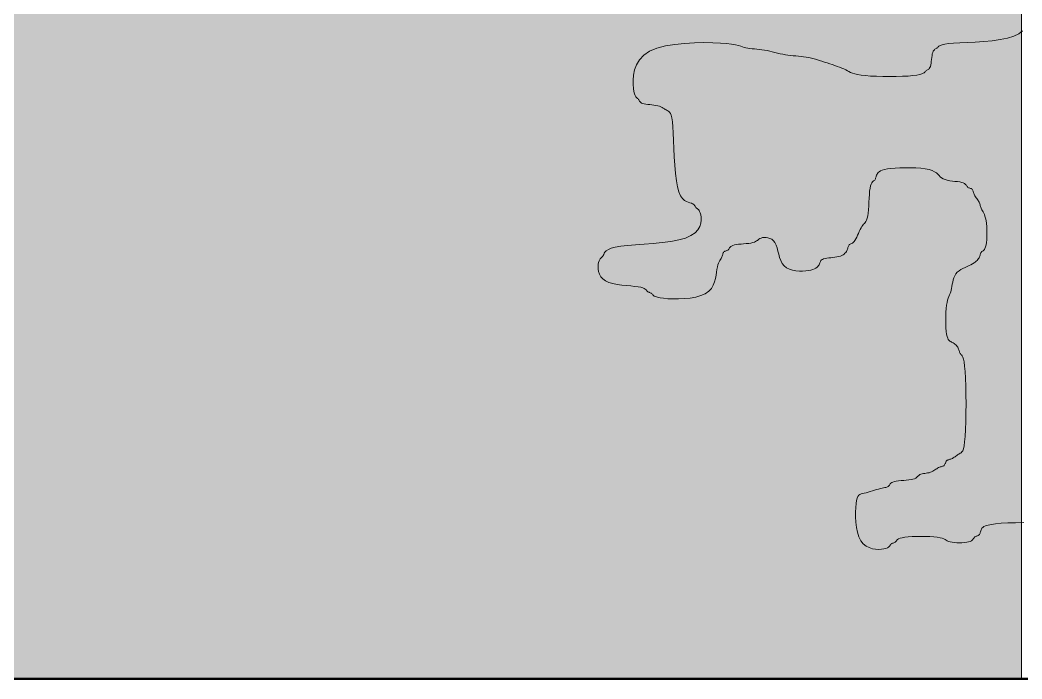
# Model space of a CAD drawing. Header units: millimetres. Extents: x 42 to 552, y 43 to 535.
# Drawn here: x 283.4293 to 283.6287, y 504.2378 to 504.3688 of the extents above; entities that cross this region are included whole.
import ezdxf

# ---------------------------------------------------------------- set-up
doc = ezdxf.new("R2010")
doc.units = ezdxf.units.MM
doc.header["$LTSCALE"] = 0.75
doc.header["$MEASUREMENT"] = 0
for name, color, linetype, lineweight in [('Gramado', 9, 'Continuous', 0), ('Linhas', 7, 'Continuous', 15), ('Linhas finas', 7, 'Continuous', 0), ('Paredes', 7, 'Continuous', 50)]:
    doc.layers.add(name, color=color, linetype=linetype, lineweight=lineweight)

# ---------------------------------------------------------------- blocks, each defined once
blk = doc.blocks.new('arbusto7vista')
for p, q in [((-0.62235, 0.31168), (-0.62383, 0.31055)), ((-0.64438, 0.30713), (-0.64731, 0.30698)), ((-0.64117, 0.30729), (-0.64438, 0.30713)), ((-0.63782, 0.30751), (-0.64117, 0.30729)), ((-0.63446, 0.30782), (-0.63782, 0.30751)), ((-0.63125, 0.30825), (-0.63446, 0.30782)), ((-0.62832, 0.30883), (-0.63125, 0.30825)), ((-0.62581, 0.30959), (-0.62832, 0.30883)), ((-0.62383, 0.31055), (-0.62581, 0.30959)), ((-0.77079, 0.30359), (-0.77307, 0.30205)), ((-0.76789, 0.30481), (-0.77079, 0.30359)), ((-0.7645, 0.30572), (-0.76789, 0.30481)), ((-0.76078, 0.30636), (-0.7645, 0.30572)), ((-0.75688, 0.30676), (-0.76078, 0.30636)), ((-0.75296, 0.30698), (-0.75688, 0.30676)), ((-0.74917, 0.30703), (-0.75296, 0.30698)), ((-0.74567, 0.30697), (-0.74917, 0.30703)), ((-0.74262, 0.30682), (-0.74567, 0.30697)), ((-0.74014, 0.30663), (-0.74262, 0.30682)), ((-0.73818, 0.3064), (-0.74014, 0.30663)), ((-0.73665, 0.30616), (-0.73818, 0.3064)), ((-0.73547, 0.3059), (-0.73665, 0.30616)), ((-0.73454, 0.30564), (-0.73547, 0.3059)), ((-0.73379, 0.30539), (-0.73454, 0.30564)), ((-0.73313, 0.30517), (-0.73379, 0.30539)), ((-0.73247, 0.30498), (-0.73313, 0.30517)), ((-0.73173, 0.30482), (-0.73247, 0.30498)), ((-0.73092, 0.3047), (-0.73173, 0.30482)), ((-0.73005, 0.3046), (-0.73092, 0.3047)), ((-0.72912, 0.30452), (-0.73005, 0.3046)), ((-0.72815, 0.30443), (-0.72912, 0.30452)), ((-0.72714, 0.30433), (-0.72815, 0.30443)), ((-0.72612, 0.30421), (-0.72714, 0.30433)), ((-0.72508, 0.30405), (-0.72612, 0.30421)), ((-0.72404, 0.30386), (-0.72508, 0.30405)), ((-0.723, 0.30364), (-0.72404, 0.30386)), ((-0.72196, 0.30339), (-0.723, 0.30364)), ((-0.72092, 0.30313), (-0.72196, 0.30339)), ((-0.71988, 0.30287), (-0.72092, 0.30313)), ((-0.65813, 0.30313), (-0.65828, 0.30255)), ((-0.65794, 0.30359), (-0.65813, 0.30313)), ((-0.65771, 0.30394), (-0.65794, 0.30359)), ((-0.65747, 0.3042), (-0.65771, 0.30394)), ((-0.65721, 0.3044), (-0.65747, 0.3042)), ((-0.65695, 0.30455), (-0.65721, 0.3044)), ((-0.6567, 0.30469), (-0.65695, 0.30455)), ((-0.65648, 0.30482), (-0.6567, 0.30469)), ((-0.65628, 0.30498), (-0.65648, 0.30482)), ((-0.65612, 0.30517), (-0.65628, 0.30498)), ((-0.65592, 0.30539), (-0.65612, 0.30517)), ((-0.65562, 0.30564), (-0.65592, 0.30539)), ((-0.65513, 0.3059), (-0.65562, 0.30564)), ((-0.65438, 0.30616), (-0.65513, 0.3059)), ((-0.6533, 0.3064), (-0.65438, 0.30616)), ((-0.6518, 0.30663), (-0.6533, 0.3064)), ((-0.64982, 0.30682), (-0.6518, 0.30663)), ((-0.64731, 0.30698), (-0.64982, 0.30682)), ((-0.77478, 0.30025), (-0.776, 0.29827)), ((-0.77307, 0.30205), (-0.77478, 0.30025)), ((-0.71885, 0.30263), (-0.71988, 0.30287)), ((-0.71781, 0.3024), (-0.71885, 0.30263)), ((-0.71677, 0.30221), (-0.71781, 0.3024)), ((-0.71573, 0.30206), (-0.71677, 0.30221)), ((-0.71469, 0.30193), (-0.71573, 0.30206)), ((-0.71365, 0.30184), (-0.71469, 0.30193)), ((-0.71261, 0.30175), (-0.71365, 0.30184)), ((-0.71157, 0.30166), (-0.71261, 0.30175)), ((-0.71053, 0.30156), (-0.71157, 0.30166)), ((-0.7095, 0.30144), (-0.71053, 0.30156)), ((-0.70846, 0.30129), (-0.7095, 0.30144)), ((-0.70742, 0.30109), (-0.70846, 0.30129)), ((-0.70638, 0.30086), (-0.70742, 0.30109)), ((-0.70534, 0.3006), (-0.70638, 0.30086)), ((-0.7043, 0.30031), (-0.70534, 0.3006)), ((-0.70326, 0.29999), (-0.7043, 0.30031)), ((-0.70222, 0.29966), (-0.70326, 0.29999)), ((-0.70119, 0.29932), (-0.70222, 0.29966)), ((-0.70015, 0.29898), (-0.70119, 0.29932)), ((-0.65868, 0.29959), (-0.65878, 0.29885)), ((-0.65859, 0.30036), (-0.65868, 0.29959)), ((-0.6585, 0.30114), (-0.65859, 0.30036)), ((-0.6584, 0.30188), (-0.6585, 0.30114)), ((-0.65828, 0.30255), (-0.6584, 0.30188)), ((-0.77679, 0.29621), (-0.77724, 0.29415)), ((-0.776, 0.29827), (-0.77679, 0.29621)), ((-0.69911, 0.29863), (-0.70015, 0.29898)), ((-0.69808, 0.29829), (-0.69911, 0.29863)), ((-0.69708, 0.29794), (-0.69808, 0.29829)), ((-0.69611, 0.29759), (-0.69708, 0.29794)), ((-0.69518, 0.29725), (-0.69611, 0.29759)), ((-0.6943, 0.2969), (-0.69518, 0.29725)), ((-0.69349, 0.29656), (-0.6943, 0.2969)), ((-0.69276, 0.29621), (-0.69349, 0.29656)), ((-0.6921, 0.29587), (-0.69276, 0.29621)), ((-0.69147, 0.29553), (-0.6921, 0.29587)), ((-0.6908, 0.2952), (-0.69147, 0.29553)), ((-0.69005, 0.29488), (-0.6908, 0.2952)), ((-0.66124, 0.29533), (-0.66149, 0.29508)), ((-0.66106, 0.29556), (-0.66124, 0.29533)), ((-0.6609, 0.29575), (-0.66106, 0.29556)), ((-0.66071, 0.2959), (-0.6609, 0.29575)), ((-0.66048, 0.29604), (-0.66071, 0.2959)), ((-0.66024, 0.29617), (-0.66048, 0.29604)), ((-0.65998, 0.29633), (-0.66024, 0.29617)), ((-0.65972, 0.29652), (-0.65998, 0.29633)), ((-0.65947, 0.29679), (-0.65972, 0.29652)), ((-0.65925, 0.29714), (-0.65947, 0.29679)), ((-0.65905, 0.29759), (-0.65925, 0.29714)), ((-0.6589, 0.29817), (-0.65905, 0.29759)), ((-0.65878, 0.29885), (-0.6589, 0.29817)), ((-0.77724, 0.29415), (-0.77741, 0.29217)), ((-0.77741, 0.29217), (-0.77739, 0.29037)), ((-0.68914, 0.29459), (-0.69005, 0.29488)), ((-0.68802, 0.29433), (-0.68914, 0.29459)), ((-0.68663, 0.2941), (-0.68802, 0.29433)), ((-0.68491, 0.2939), (-0.68663, 0.2941)), ((-0.68283, 0.29375), (-0.68491, 0.2939)), ((-0.68046, 0.29364), (-0.68283, 0.29375)), ((-0.67791, 0.29358), (-0.68046, 0.29364)), ((-0.67527, 0.29356), (-0.67791, 0.29358)), ((-0.67266, 0.29358), (-0.67527, 0.29356)), ((-0.67017, 0.29364), (-0.67266, 0.29358)), ((-0.66791, 0.29375), (-0.67017, 0.29364)), ((-0.66598, 0.2939), (-0.66791, 0.29375)), ((-0.66445, 0.2941), (-0.66598, 0.2939)), ((-0.6633, 0.29432), (-0.66445, 0.2941)), ((-0.66247, 0.29457), (-0.6633, 0.29432)), ((-0.66188, 0.29483), (-0.66247, 0.29457)), ((-0.66149, 0.29508), (-0.66188, 0.29483)), ((-0.77739, 0.29037), (-0.77725, 0.28883)), ((-0.77725, 0.28883), (-0.77706, 0.28761)), ((-0.77706, 0.28761), (-0.77683, 0.28669)), ((-0.77683, 0.28669), (-0.77659, 0.28601)), ((-0.77659, 0.28601), (-0.77633, 0.28554)), ((-0.77633, 0.28554), (-0.77607, 0.28522)), ((-0.77607, 0.28522), (-0.77582, 0.285)), ((-0.77582, 0.285), (-0.7756, 0.28483)), ((-0.7756, 0.28483), (-0.7754, 0.28468)), ((-0.7754, 0.28468), (-0.77525, 0.28448)), ((-0.77525, 0.28448), (-0.77512, 0.28426)), ((-0.77512, 0.28426), (-0.77498, 0.28401)), ((-0.77498, 0.28401), (-0.77483, 0.28375)), ((-0.77483, 0.28375), (-0.77463, 0.28349)), ((-0.77463, 0.28349), (-0.77437, 0.28325)), ((-0.77437, 0.28325), (-0.77402, 0.28302)), ((-0.77402, 0.28302), (-0.77356, 0.28283)), ((-0.77356, 0.28283), (-0.77298, 0.28268)), ((-0.77298, 0.28268), (-0.7723, 0.28256)), ((-0.7723, 0.28256), (-0.77154, 0.28246)), ((-0.77154, 0.28246), (-0.77073, 0.28237)), ((-0.77073, 0.28237), (-0.7699, 0.28228)), ((-0.7699, 0.28228), (-0.76908, 0.28218)), ((-0.76908, 0.28218), (-0.76829, 0.28206)), ((-0.76829, 0.28206), (-0.76756, 0.28191)), ((-0.76756, 0.28191), (-0.7669, 0.28171)), ((-0.7669, 0.28171), (-0.76633, 0.28149)), ((-0.76633, 0.28149), (-0.76582, 0.28124)), ((-0.76582, 0.28124), (-0.76536, 0.28098)), ((-0.76536, 0.28098), (-0.76495, 0.28073)), ((-0.76495, 0.28073), (-0.76457, 0.28048)), ((-0.76457, 0.28048), (-0.76421, 0.28025)), ((-0.76421, 0.28025), (-0.76386, 0.28006)), ((-0.76386, 0.28006), (-0.76352, 0.2799)), ((-0.76352, 0.2799), (-0.76318, 0.2797)), ((-0.76318, 0.2797), (-0.76285, 0.2794)), ((-0.76285, 0.2794), (-0.76253, 0.27891)), ((-0.76253, 0.27891), (-0.76224, 0.27816)), ((-0.76224, 0.27816), (-0.76198, 0.27708)), ((-0.76198, 0.27708), (-0.76175, 0.27558)), ((-0.76175, 0.27558), (-0.76155, 0.2736)), ((-0.76155, 0.2736), (-0.7614, 0.27109)), ((-0.7614, 0.27109), (-0.76126, 0.26817)), ((-0.76126, 0.26817), (-0.76113, 0.26496)), ((-0.76113, 0.26496), (-0.76098, 0.26161)), ((-0.76098, 0.26161), (-0.76078, 0.25825)), ((-0.76078, 0.25825), (-0.76051, 0.25504)), ((-0.68009, 0.25503), (-0.67982, 0.25537)), ((-0.67982, 0.25537), (-0.67943, 0.2557)), ((-0.67943, 0.2557), (-0.67891, 0.25601)), ((-0.67891, 0.25601), (-0.67821, 0.2563)), ((-0.67821, 0.2563), (-0.67731, 0.25657)), ((-0.67731, 0.25657), (-0.67616, 0.2568)), ((-0.67616, 0.2568), (-0.67475, 0.25699)), ((-0.67475, 0.25699), (-0.67306, 0.25714)), ((-0.67306, 0.25714), (-0.67114, 0.25724)), ((-0.67114, 0.25724), (-0.66908, 0.25729)), ((-0.66908, 0.25729), (-0.66696, 0.25728)), ((-0.66696, 0.25728), (-0.66486, 0.2572)), ((-0.66486, 0.2572), (-0.66287, 0.25706)), ((-0.66287, 0.25706), (-0.66106, 0.25683)), ((-0.66106, 0.25683), (-0.65952, 0.25653)), ((-0.65952, 0.25653), (-0.65829, 0.25614)), ((-0.65829, 0.25614), (-0.65735, 0.25569)), ((-0.65735, 0.25569), (-0.65663, 0.2552)), ((-0.76051, 0.25504), (-0.76016, 0.25212)), ((-0.76016, 0.25212), (-0.75971, 0.24961)), ((-0.68264, 0.25076), (-0.6824, 0.25126)), ((-0.6824, 0.25126), (-0.68214, 0.25163)), ((-0.68214, 0.25163), (-0.68188, 0.25188)), ((-0.68188, 0.25188), (-0.68163, 0.25207)), ((-0.68163, 0.25207), (-0.68141, 0.25222)), ((-0.68141, 0.25222), (-0.68122, 0.25238)), ((-0.68122, 0.25238), (-0.68106, 0.25257)), ((-0.68106, 0.25257), (-0.68094, 0.2528)), ((-0.68094, 0.2528), (-0.68084, 0.25307)), ((-0.68084, 0.25307), (-0.68075, 0.25336)), ((-0.68075, 0.25336), (-0.68067, 0.25367)), ((-0.68067, 0.25367), (-0.68057, 0.254)), ((-0.68057, 0.254), (-0.68045, 0.25434)), ((-0.68045, 0.25434), (-0.68029, 0.25468)), ((-0.68029, 0.25468), (-0.68009, 0.25503)), ((-0.65663, 0.2552), (-0.65605, 0.25468)), ((-0.65605, 0.25468), (-0.65557, 0.25417)), ((-0.65557, 0.25417), (-0.6551, 0.25368)), ((-0.6551, 0.25368), (-0.65459, 0.25322)), ((-0.65459, 0.25322), (-0.65398, 0.25284)), ((-0.65398, 0.25284), (-0.6532, 0.25253)), ((-0.6532, 0.25253), (-0.6523, 0.2523)), ((-0.6523, 0.2523), (-0.65131, 0.25212)), ((-0.65131, 0.25212), (-0.65028, 0.25197)), ((-0.65028, 0.25197), (-0.64925, 0.25185)), ((-0.64925, 0.25185), (-0.64826, 0.25174)), ((-0.64826, 0.25174), (-0.64736, 0.25161)), ((-0.64736, 0.25161), (-0.64659, 0.25145)), ((-0.64659, 0.25145), (-0.64598, 0.25126)), ((-0.75971, 0.24961), (-0.75913, 0.24763)), ((-0.75913, 0.24763), (-0.75845, 0.24613)), ((-0.68334, 0.24664), (-0.68322, 0.24799)), ((-0.68322, 0.24799), (-0.68306, 0.24915)), ((-0.68306, 0.24915), (-0.68287, 0.25006)), ((-0.68287, 0.25006), (-0.68264, 0.25076)), ((-0.64598, 0.25126), (-0.64551, 0.25104)), ((-0.64551, 0.25104), (-0.64517, 0.25079)), ((-0.64517, 0.25079), (-0.64491, 0.25053)), ((-0.64491, 0.25053), (-0.64473, 0.25027)), ((-0.64473, 0.25027), (-0.64458, 0.25003)), ((-0.64458, 0.25003), (-0.64444, 0.2498)), ((-0.64444, 0.2498), (-0.64428, 0.24961)), ((-0.64428, 0.24961), (-0.64409, 0.24946)), ((-0.64409, 0.24946), (-0.64386, 0.24934)), ((-0.64386, 0.24934), (-0.64361, 0.24924)), ((-0.64361, 0.24924), (-0.64336, 0.24915)), ((-0.64336, 0.24915), (-0.6431, 0.24906)), ((-0.6431, 0.24906), (-0.64285, 0.24896)), ((-0.64285, 0.24896), (-0.64263, 0.24884)), ((-0.64263, 0.24884), (-0.64243, 0.24869)), ((-0.64243, 0.24869), (-0.64228, 0.24849)), ((-0.64228, 0.24849), (-0.64216, 0.24826)), ((-0.64216, 0.24826), (-0.64206, 0.248)), ((-0.64206, 0.248), (-0.64197, 0.24771)), ((-0.64197, 0.24771), (-0.64188, 0.24739)), ((-0.64188, 0.24739), (-0.64178, 0.24706)), ((-0.75845, 0.24613), (-0.75771, 0.24505)), ((-0.75771, 0.24505), (-0.75694, 0.2443)), ((-0.75694, 0.2443), (-0.75616, 0.24381)), ((-0.75616, 0.24381), (-0.75542, 0.24351)), ((-0.75542, 0.24351), (-0.75475, 0.24331)), ((-0.75475, 0.24331), (-0.75417, 0.24315)), ((-0.68361, 0.24206), (-0.68352, 0.24361)), ((-0.68352, 0.24361), (-0.68344, 0.24516)), ((-0.68344, 0.24516), (-0.68334, 0.24664)), ((-0.64178, 0.24706), (-0.64166, 0.24672)), ((-0.64166, 0.24672), (-0.64151, 0.24638)), ((-0.64151, 0.24638), (-0.64132, 0.24603)), ((-0.64132, 0.24603), (-0.64109, 0.24569)), ((-0.64109, 0.24569), (-0.64084, 0.24534)), ((-0.64084, 0.24534), (-0.64059, 0.245)), ((-0.64059, 0.245), (-0.64033, 0.24465)), ((-0.64033, 0.24465), (-0.64008, 0.2443)), ((-0.64008, 0.2443), (-0.63986, 0.24396)), ((-0.63986, 0.24396), (-0.63966, 0.24361)), ((-0.63966, 0.24361), (-0.63951, 0.24326)), ((-0.75417, 0.24315), (-0.75371, 0.24296)), ((-0.75371, 0.24296), (-0.75336, 0.24273)), ((-0.75336, 0.24273), (-0.75309, 0.24248)), ((-0.75309, 0.24248), (-0.7529, 0.24223)), ((-0.7529, 0.24223), (-0.75274, 0.24197)), ((-0.75274, 0.24197), (-0.75261, 0.24172)), ((-0.75261, 0.24172), (-0.75247, 0.2415)), ((-0.75247, 0.2415), (-0.75232, 0.2413)), ((-0.75232, 0.2413), (-0.75213, 0.24115)), ((-0.75213, 0.24115), (-0.7519, 0.241)), ((-0.7519, 0.241), (-0.75165, 0.24083)), ((-0.75165, 0.24083), (-0.7514, 0.24061)), ((-0.7514, 0.24061), (-0.75114, 0.2403)), ((-0.75114, 0.2403), (-0.75089, 0.23988)), ((-0.75089, 0.23988), (-0.75067, 0.2393)), ((-0.68383, 0.23923), (-0.68371, 0.24058)), ((-0.68371, 0.24058), (-0.68361, 0.24206)), ((-0.63951, 0.24326), (-0.63939, 0.24292)), ((-0.63939, 0.24292), (-0.63929, 0.24257)), ((-0.63929, 0.24257), (-0.6392, 0.24223)), ((-0.6392, 0.24223), (-0.63911, 0.24188)), ((-0.63911, 0.24188), (-0.63901, 0.24153)), ((-0.63901, 0.24153), (-0.63889, 0.24119)), ((-0.63889, 0.24119), (-0.63874, 0.24084)), ((-0.63874, 0.24084), (-0.63855, 0.24049)), ((-0.63855, 0.24049), (-0.63832, 0.24012)), ((-0.63832, 0.24012), (-0.63807, 0.23971)), ((-0.63807, 0.23971), (-0.63782, 0.23923)), ((-0.75067, 0.2393), (-0.75047, 0.23854)), ((-0.75047, 0.23854), (-0.75033, 0.23757)), ((-0.75031, 0.23644), (-0.75046, 0.23521)), ((-0.75033, 0.23757), (-0.75031, 0.23644)), ((-0.68528, 0.23511), (-0.68497, 0.23548)), ((-0.68497, 0.23548), (-0.68468, 0.23591)), ((-0.68468, 0.23591), (-0.68441, 0.23645)), ((-0.68441, 0.23645), (-0.68418, 0.23716)), ((-0.68418, 0.23716), (-0.68399, 0.23807)), ((-0.68399, 0.23807), (-0.68383, 0.23923)), ((-0.63782, 0.23923), (-0.63756, 0.23866)), ((-0.63756, 0.23866), (-0.63731, 0.23799)), ((-0.63731, 0.23799), (-0.63708, 0.23718)), ((-0.63708, 0.23718), (-0.63689, 0.23623)), ((-0.63689, 0.23623), (-0.63674, 0.23511)), ((-0.75274, 0.2314), (-0.75434, 0.23027)), ((-0.75161, 0.23263), (-0.75274, 0.2314)), ((-0.75088, 0.23392), (-0.75161, 0.23263)), ((-0.75046, 0.23521), (-0.75088, 0.23392)), ((-0.68768, 0.23115), (-0.68733, 0.23193)), ((-0.68733, 0.23193), (-0.68699, 0.23267)), ((-0.68699, 0.23267), (-0.68664, 0.23334)), ((-0.68664, 0.23334), (-0.68629, 0.23392)), ((-0.68629, 0.23392), (-0.68595, 0.23438)), ((-0.68595, 0.23438), (-0.68561, 0.23477)), ((-0.68561, 0.23477), (-0.68528, 0.23511)), ((-0.63674, 0.23511), (-0.63663, 0.23387)), ((-0.63663, 0.23387), (-0.63657, 0.23255)), ((-0.63657, 0.23255), (-0.63655, 0.23121)), ((-0.76579, 0.22752), (-0.7694, 0.22717)), ((-0.76233, 0.22796), (-0.76579, 0.22752)), ((-0.75918, 0.22854), (-0.76233, 0.22796)), ((-0.75647, 0.22931), (-0.75918, 0.22854)), ((-0.75434, 0.23027), (-0.75647, 0.22931)), ((-0.73047, 0.22731), (-0.7297, 0.22746)), ((-0.7297, 0.22746), (-0.72908, 0.22765)), ((-0.72908, 0.22765), (-0.72861, 0.22788)), ((-0.72861, 0.22788), (-0.72823, 0.22813)), ((-0.72823, 0.22813), (-0.72791, 0.22838)), ((-0.72791, 0.22838), (-0.72761, 0.22864)), ((-0.72761, 0.22864), (-0.72729, 0.22889)), ((-0.72729, 0.22889), (-0.72692, 0.22911)), ((-0.72692, 0.22911), (-0.72646, 0.22931)), ((-0.72646, 0.22931), (-0.72588, 0.22946)), ((-0.72588, 0.22946), (-0.72521, 0.22954)), ((-0.72521, 0.22954), (-0.72447, 0.22953)), ((-0.72447, 0.22953), (-0.72369, 0.22942)), ((-0.72369, 0.22942), (-0.72292, 0.22918)), ((-0.72292, 0.22918), (-0.72218, 0.22879)), ((-0.72218, 0.22879), (-0.7215, 0.22822)), ((-0.7215, 0.22822), (-0.72092, 0.22746)), ((-0.72092, 0.22746), (-0.72046, 0.2265)), ((-0.69008, 0.22731), (-0.68975, 0.22758)), ((-0.68975, 0.22758), (-0.68941, 0.22793)), ((-0.68941, 0.22793), (-0.68907, 0.22838)), ((-0.68907, 0.22838), (-0.68872, 0.22896)), ((-0.68872, 0.22896), (-0.68837, 0.22964)), ((-0.68837, 0.22964), (-0.68803, 0.23038)), ((-0.68803, 0.23038), (-0.68768, 0.23115)), ((-0.63674, 0.2275), (-0.63689, 0.22654)), ((-0.63663, 0.22864), (-0.63674, 0.2275)), ((-0.63657, 0.22989), (-0.63663, 0.22864)), ((-0.63655, 0.23121), (-0.63657, 0.22989)), ((-0.78857, 0.22372), (-0.78889, 0.22322)), ((-0.78804, 0.22423), (-0.78857, 0.22372)), ((-0.78724, 0.22475), (-0.78804, 0.22423)), ((-0.78607, 0.22524), (-0.78724, 0.22475)), ((-0.78447, 0.22569), (-0.78607, 0.22524)), ((-0.78233, 0.22608), (-0.78447, 0.22569)), ((-0.77963, 0.22639), (-0.78233, 0.22608)), ((-0.77647, 0.22665), (-0.77963, 0.22639)), ((-0.77301, 0.2269), (-0.77647, 0.22665)), ((-0.7694, 0.22717), (-0.77301, 0.2269)), ((-0.74161, 0.22308), (-0.74151, 0.22335)), ((-0.74151, 0.22335), (-0.74139, 0.22358)), ((-0.74139, 0.22358), (-0.74124, 0.22377)), ((-0.74124, 0.22377), (-0.74105, 0.22392)), ((-0.74105, 0.22392), (-0.74082, 0.22404)), ((-0.74082, 0.22404), (-0.74057, 0.22414)), ((-0.74057, 0.22414), (-0.74031, 0.22423)), ((-0.74031, 0.22423), (-0.74006, 0.22432)), ((-0.74006, 0.22432), (-0.73981, 0.22442)), ((-0.73981, 0.22442), (-0.73958, 0.22454)), ((-0.73958, 0.22454), (-0.73939, 0.22469)), ((-0.73939, 0.22469), (-0.73924, 0.22489)), ((-0.73924, 0.22489), (-0.7391, 0.22511)), ((-0.7391, 0.22511), (-0.73895, 0.22536)), ((-0.73895, 0.22536), (-0.73876, 0.22562)), ((-0.73876, 0.22562), (-0.7385, 0.22587)), ((-0.7385, 0.22587), (-0.73816, 0.22612)), ((-0.73816, 0.22612), (-0.73769, 0.22635)), ((-0.73769, 0.22635), (-0.73708, 0.22654)), ((-0.73708, 0.22654), (-0.73631, 0.22669)), ((-0.73631, 0.22669), (-0.73541, 0.22681)), ((-0.73541, 0.22681), (-0.73442, 0.22691)), ((-0.73442, 0.22691), (-0.73339, 0.227)), ((-0.73339, 0.227), (-0.73236, 0.22709)), ((-0.73236, 0.22709), (-0.73137, 0.22719)), ((-0.73137, 0.22719), (-0.73047, 0.22731)), ((-0.72046, 0.2265), (-0.72009, 0.22537)), ((-0.72009, 0.22537), (-0.71975, 0.22414)), ((-0.71975, 0.22414), (-0.71942, 0.22285)), ((-0.69304, 0.22322), (-0.69274, 0.22355)), ((-0.69274, 0.22355), (-0.69249, 0.22389)), ((-0.69249, 0.22389), (-0.6923, 0.22423)), ((-0.6923, 0.22423), (-0.69214, 0.22458)), ((-0.69214, 0.22458), (-0.69202, 0.22492)), ((-0.69202, 0.22492), (-0.69192, 0.22525)), ((-0.69192, 0.22525), (-0.69184, 0.22556)), ((-0.69184, 0.22556), (-0.69175, 0.22585)), ((-0.69175, 0.22585), (-0.69165, 0.22611)), ((-0.69165, 0.22611), (-0.69153, 0.22635)), ((-0.69153, 0.22635), (-0.69137, 0.22654)), ((-0.69137, 0.22654), (-0.69118, 0.22669)), ((-0.69118, 0.22669), (-0.69095, 0.22683)), ((-0.69095, 0.22683), (-0.69068, 0.22696)), ((-0.69068, 0.22696), (-0.69039, 0.22712)), ((-0.69039, 0.22712), (-0.69008, 0.22731)), ((-0.63901, 0.22335), (-0.63911, 0.22308)), ((-0.63889, 0.22358), (-0.63901, 0.22335)), ((-0.63874, 0.22377), (-0.63889, 0.22358)), ((-0.63855, 0.22393), (-0.63874, 0.22377)), ((-0.63832, 0.22407), (-0.63855, 0.22393)), ((-0.63807, 0.22424), (-0.63832, 0.22407)), ((-0.63782, 0.22446), (-0.63807, 0.22424)), ((-0.63756, 0.22477), (-0.63782, 0.22446)), ((-0.63731, 0.2252), (-0.63756, 0.22477)), ((-0.63708, 0.22578), (-0.63731, 0.2252)), ((-0.63689, 0.22654), (-0.63708, 0.22578)), ((-0.7911, 0.21962), (-0.79125, 0.21885)), ((-0.79091, 0.22023), (-0.7911, 0.21962)), ((-0.79068, 0.2207), (-0.79091, 0.22023)), ((-0.79044, 0.22106), (-0.79068, 0.2207)), ((-0.79018, 0.22135), (-0.79044, 0.22106)), ((-0.78992, 0.22159), (-0.79018, 0.22135)), ((-0.78967, 0.22182), (-0.78992, 0.22159)), ((-0.78945, 0.22208), (-0.78967, 0.22182)), ((-0.78926, 0.22239), (-0.78945, 0.22208)), ((-0.78909, 0.22277), (-0.78926, 0.22239)), ((-0.78889, 0.22322), (-0.78909, 0.22277)), ((-0.74334, 0.21928), (-0.74309, 0.21985)), ((-0.74309, 0.21985), (-0.74283, 0.22033)), ((-0.74283, 0.22033), (-0.74258, 0.22074)), ((-0.74258, 0.22074), (-0.74235, 0.22111)), ((-0.74235, 0.22111), (-0.74216, 0.22146)), ((-0.74216, 0.22146), (-0.74201, 0.22181)), ((-0.74201, 0.22181), (-0.74189, 0.22215)), ((-0.74189, 0.22215), (-0.74179, 0.22248)), ((-0.74179, 0.22248), (-0.7417, 0.22279)), ((-0.7417, 0.22279), (-0.74161, 0.22308)), ((-0.71942, 0.22285), (-0.71905, 0.22156)), ((-0.71905, 0.22156), (-0.71859, 0.22032)), ((-0.71859, 0.22032), (-0.71799, 0.2192)), ((-0.70322, 0.21904), (-0.70309, 0.21938)), ((-0.70309, 0.21938), (-0.70296, 0.21971)), ((-0.70296, 0.21971), (-0.7028, 0.22002)), ((-0.7028, 0.22002), (-0.7026, 0.22031)), ((-0.7026, 0.22031), (-0.70234, 0.22058)), ((-0.70234, 0.22058), (-0.70199, 0.22081)), ((-0.70199, 0.22081), (-0.70153, 0.221)), ((-0.70153, 0.221), (-0.70095, 0.22116)), ((-0.70095, 0.22116), (-0.70027, 0.22128)), ((-0.70027, 0.22128), (-0.69951, 0.22138)), ((-0.69951, 0.22138), (-0.6987, 0.22146)), ((-0.6987, 0.22146), (-0.69787, 0.22155)), ((-0.69787, 0.22155), (-0.69705, 0.22165)), ((-0.69705, 0.22165), (-0.69626, 0.22177)), ((-0.69626, 0.22177), (-0.69553, 0.22193)), ((-0.69553, 0.22193), (-0.69488, 0.22212)), ((-0.69488, 0.22212), (-0.69431, 0.22235)), ((-0.69431, 0.22235), (-0.69382, 0.22261)), ((-0.69382, 0.22261), (-0.69339, 0.22291)), ((-0.69339, 0.22291), (-0.69304, 0.22322)), ((-0.64167, 0.21939), (-0.64224, 0.21904)), ((-0.64118, 0.21973), (-0.64167, 0.21939)), ((-0.64076, 0.22008), (-0.64118, 0.21973)), ((-0.6404, 0.22043), (-0.64076, 0.22008)), ((-0.6401, 0.22077), (-0.6404, 0.22043)), ((-0.63986, 0.22112), (-0.6401, 0.22077)), ((-0.63966, 0.22146), (-0.63986, 0.22112)), ((-0.63951, 0.22181), (-0.63966, 0.22146)), ((-0.63939, 0.22215), (-0.63951, 0.22181)), ((-0.63929, 0.22248), (-0.63939, 0.22215)), ((-0.6392, 0.22279), (-0.63929, 0.22248)), ((-0.63911, 0.22308), (-0.6392, 0.22279)), ((-0.79125, 0.21885), (-0.79132, 0.21795)), ((-0.79132, 0.21795), (-0.79128, 0.21696)), ((-0.79128, 0.21696), (-0.7911, 0.21593)), ((-0.7911, 0.21593), (-0.79075, 0.2149)), ((-0.74434, 0.21449), (-0.74417, 0.21573)), ((-0.74417, 0.21573), (-0.74401, 0.21685)), ((-0.74401, 0.21685), (-0.74382, 0.21781)), ((-0.74382, 0.21781), (-0.74359, 0.21861)), ((-0.74359, 0.21861), (-0.74334, 0.21928)), ((-0.71799, 0.2192), (-0.71723, 0.21823)), ((-0.71723, 0.21823), (-0.71626, 0.21747)), ((-0.71626, 0.21747), (-0.71513, 0.21691)), ((-0.71513, 0.21691), (-0.71388, 0.21651)), ((-0.71388, 0.21651), (-0.71255, 0.21627)), ((-0.71255, 0.21627), (-0.71121, 0.21616)), ((-0.71121, 0.21616), (-0.70989, 0.21616)), ((-0.70989, 0.21616), (-0.70865, 0.21624)), ((-0.70865, 0.21624), (-0.70753, 0.21639)), ((-0.70753, 0.21639), (-0.70658, 0.21658)), ((-0.70658, 0.21658), (-0.70578, 0.21681)), ((-0.70578, 0.21681), (-0.70512, 0.21708)), ((-0.70512, 0.21708), (-0.70459, 0.21737)), ((-0.70459, 0.21737), (-0.70417, 0.21768)), ((-0.70417, 0.21768), (-0.70383, 0.21801)), ((-0.70383, 0.21801), (-0.70358, 0.21835)), ((-0.70358, 0.21835), (-0.70338, 0.2187)), ((-0.70338, 0.2187), (-0.70322, 0.21904)), ((-0.64832, 0.21566), (-0.6489, 0.215)), ((-0.64763, 0.21623), (-0.64832, 0.21566)), ((-0.64688, 0.21674), (-0.64763, 0.21623)), ((-0.64607, 0.2172), (-0.64688, 0.21674)), ((-0.64524, 0.21761), (-0.64607, 0.2172)), ((-0.64442, 0.21799), (-0.64524, 0.21761)), ((-0.64363, 0.21835), (-0.64442, 0.21799)), ((-0.64289, 0.2187), (-0.64363, 0.21835)), ((-0.64224, 0.21904), (-0.64289, 0.2187)), ((-0.79075, 0.2149), (-0.79019, 0.21391)), ((-0.79019, 0.21391), (-0.7894, 0.21301)), ((-0.7894, 0.21301), (-0.78833, 0.21224)), ((-0.78833, 0.21224), (-0.78698, 0.21163)), ((-0.78698, 0.21163), (-0.7854, 0.21116)), ((-0.74546, 0.21051), (-0.74493, 0.21183)), ((-0.74493, 0.21183), (-0.74458, 0.21318)), ((-0.74458, 0.21318), (-0.74434, 0.21449)), ((-0.65017, 0.21177), (-0.65032, 0.21091)), ((-0.64997, 0.21264), (-0.65017, 0.21177)), ((-0.6497, 0.21348), (-0.64997, 0.21264)), ((-0.64935, 0.21427), (-0.6497, 0.21348)), ((-0.6489, 0.215), (-0.64935, 0.21427)), ((-0.7854, 0.21116), (-0.78367, 0.21082)), ((-0.78367, 0.21082), (-0.78187, 0.21056)), ((-0.78187, 0.21056), (-0.78006, 0.21038)), ((-0.78006, 0.21038), (-0.77833, 0.21022)), ((-0.77833, 0.21022), (-0.77676, 0.21008)), ((-0.77676, 0.21008), (-0.7754, 0.20993)), ((-0.7754, 0.20993), (-0.77434, 0.20974)), ((-0.77434, 0.20974), (-0.77353, 0.20951)), ((-0.77353, 0.20951), (-0.77294, 0.20926)), ((-0.77294, 0.20926), (-0.77252, 0.20901)), ((-0.77252, 0.20901), (-0.77223, 0.20875)), ((-0.77223, 0.20875), (-0.77203, 0.2085)), ((-0.77203, 0.2085), (-0.77187, 0.20828)), ((-0.77187, 0.20828), (-0.77171, 0.20808)), ((-0.77171, 0.20808), (-0.77152, 0.20793)), ((-0.77152, 0.20793), (-0.77129, 0.20781)), ((-0.77129, 0.20781), (-0.77105, 0.20771)), ((-0.77105, 0.20771), (-0.77079, 0.20762)), ((-0.77079, 0.20762), (-0.77053, 0.20753)), ((-0.77053, 0.20753), (-0.77028, 0.20743)), ((-0.77028, 0.20743), (-0.77006, 0.20731)), ((-0.74863, 0.20716), (-0.74725, 0.20813)), ((-0.74725, 0.20813), (-0.74622, 0.20926)), ((-0.74622, 0.20926), (-0.74546, 0.21051)), ((-0.65094, 0.20789), (-0.65116, 0.20728)), ((-0.65074, 0.20854), (-0.65094, 0.20789)), ((-0.65059, 0.20928), (-0.65074, 0.20854)), ((-0.65045, 0.21007), (-0.65059, 0.20928)), ((-0.65032, 0.21091), (-0.65045, 0.21007)), ((-0.77006, 0.20731), (-0.76986, 0.20716)), ((-0.76986, 0.20716), (-0.7697, 0.20697)), ((-0.7697, 0.20697), (-0.76953, 0.20674)), ((-0.76953, 0.20674), (-0.7693, 0.2065)), ((-0.7693, 0.2065), (-0.76894, 0.20624)), ((-0.76894, 0.20624), (-0.76841, 0.20598)), ((-0.76841, 0.20598), (-0.76766, 0.20573)), ((-0.76766, 0.20573), (-0.76662, 0.20551)), ((-0.76662, 0.20551), (-0.76525, 0.20532)), ((-0.76525, 0.20532), (-0.76351, 0.20517)), ((-0.76351, 0.20517), (-0.76148, 0.20508)), ((-0.76148, 0.20508), (-0.75926, 0.20509)), ((-0.75926, 0.20509), (-0.75694, 0.2052)), ((-0.75694, 0.2052), (-0.75462, 0.20544)), ((-0.75462, 0.20544), (-0.75239, 0.20583)), ((-0.75239, 0.20583), (-0.75036, 0.2064)), ((-0.75036, 0.2064), (-0.74863, 0.20716)), ((-0.6524, 0.20366), (-0.65259, 0.20255)), ((-0.65217, 0.20459), (-0.6524, 0.20366)), ((-0.65192, 0.20538), (-0.65217, 0.20459)), ((-0.65167, 0.20606), (-0.65192, 0.20538)), ((-0.65141, 0.20669), (-0.65167, 0.20606)), ((-0.65116, 0.20728), (-0.65141, 0.20669)), ((-0.65285, 0.19977), (-0.65291, 0.19821)), ((-0.65274, 0.20124), (-0.65285, 0.19977)), ((-0.65259, 0.20255), (-0.65274, 0.20124)), ((-0.65291, 0.19821), (-0.65294, 0.19661)), ((-0.65294, 0.19661), (-0.65291, 0.19503)), ((-0.65291, 0.19503), (-0.65285, 0.19353)), ((-0.65285, 0.19353), (-0.65274, 0.19217)), ((-0.65274, 0.19217), (-0.65259, 0.19101)), ((-0.65259, 0.19101), (-0.6524, 0.1901)), ((-0.6524, 0.1901), (-0.65216, 0.1894)), ((-0.65216, 0.1894), (-0.6519, 0.1889)), ((-0.6519, 0.1889), (-0.65161, 0.18853)), ((-0.65161, 0.18853), (-0.6513, 0.18828)), ((-0.6513, 0.18828), (-0.65097, 0.18809)), ((-0.65097, 0.18809), (-0.65063, 0.18794)), ((-0.65063, 0.18794), (-0.65028, 0.18778)), ((-0.65028, 0.18778), (-0.64994, 0.18759)), ((-0.64994, 0.18759), (-0.6496, 0.18736)), ((-0.6496, 0.18736), (-0.64927, 0.18709)), ((-0.64927, 0.18709), (-0.64895, 0.1868)), ((-0.64895, 0.1868), (-0.64866, 0.18649)), ((-0.64866, 0.18649), (-0.6484, 0.18616)), ((-0.6484, 0.18616), (-0.64817, 0.18582)), ((-0.64817, 0.18582), (-0.64797, 0.18548)), ((-0.64797, 0.18548), (-0.64782, 0.18513)), ((-0.64782, 0.18513), (-0.6477, 0.18479)), ((-0.6477, 0.18479), (-0.6476, 0.18446)), ((-0.6476, 0.18446), (-0.64751, 0.18415)), ((-0.64751, 0.18415), (-0.64742, 0.18386)), ((-0.64742, 0.18386), (-0.64732, 0.18359)), ((-0.64732, 0.18359), (-0.6472, 0.18336)), ((-0.6472, 0.18336), (-0.64705, 0.18317)), ((-0.64705, 0.18317), (-0.64686, 0.183)), ((-0.64686, 0.183), (-0.64663, 0.1828)), ((-0.64663, 0.1828), (-0.64638, 0.18248)), ((-0.64638, 0.18248), (-0.64613, 0.18196)), ((-0.64613, 0.18196), (-0.64587, 0.18115)), ((-0.64587, 0.18115), (-0.64562, 0.17999)), ((-0.64562, 0.17999), (-0.6454, 0.17838)), ((-0.6454, 0.17838), (-0.6452, 0.17625)), ((-0.6452, 0.17625), (-0.64505, 0.17355)), ((-0.64505, 0.17355), (-0.64494, 0.17039)), ((-0.64494, 0.17039), (-0.64488, 0.16694)), ((-0.64488, 0.16694), (-0.64486, 0.16333)), ((-0.64488, 0.15972), (-0.64494, 0.15626)), ((-0.64486, 0.16333), (-0.64488, 0.15972)), ((-0.64494, 0.15626), (-0.64505, 0.15311)), ((-0.64505, 0.15311), (-0.6452, 0.15041)), ((-0.6454, 0.14828), (-0.64563, 0.14667)), ((-0.6452, 0.15041), (-0.6454, 0.14828)), ((-0.64717, 0.14365), (-0.64751, 0.14349)), ((-0.64683, 0.14386), (-0.64717, 0.14365)), ((-0.6465, 0.14418), (-0.64683, 0.14386)), ((-0.64618, 0.1447), (-0.6465, 0.14418)), ((-0.64589, 0.1455), (-0.64618, 0.1447)), ((-0.64563, 0.14667), (-0.64589, 0.1455)), ((-0.65305, 0.1398), (-0.65314, 0.13954)), ((-0.65296, 0.14005), (-0.65305, 0.1398)), ((-0.65286, 0.1403), (-0.65296, 0.14005)), ((-0.65274, 0.14053), (-0.65286, 0.1403)), ((-0.65259, 0.14072), (-0.65274, 0.14053)), ((-0.6524, 0.14087), (-0.65259, 0.14072)), ((-0.65216, 0.14099), (-0.6524, 0.14087)), ((-0.6519, 0.14109), (-0.65216, 0.14099)), ((-0.65161, 0.14118), (-0.6519, 0.14109)), ((-0.6513, 0.14127), (-0.65161, 0.14118)), ((-0.65097, 0.14137), (-0.6513, 0.14127)), ((-0.65063, 0.14149), (-0.65097, 0.14137)), ((-0.65028, 0.14164), (-0.65063, 0.14149)), ((-0.64994, 0.14184), (-0.65028, 0.14164)), ((-0.64959, 0.14206), (-0.64994, 0.14184)), ((-0.64924, 0.14231), (-0.64959, 0.14206)), ((-0.6489, 0.14257), (-0.64924, 0.14231)), ((-0.64855, 0.14282), (-0.6489, 0.14257)), ((-0.6482, 0.14307), (-0.64855, 0.14282)), ((-0.64786, 0.1433), (-0.6482, 0.14307)), ((-0.64751, 0.14349), (-0.64786, 0.1433)), ((-0.6613, 0.13564), (-0.66185, 0.13556)), ((-0.66073, 0.13573), (-0.6613, 0.13564)), ((-0.66016, 0.13583), (-0.66073, 0.13573)), ((-0.65959, 0.13595), (-0.66016, 0.13583)), ((-0.65905, 0.13611), (-0.65959, 0.13595)), ((-0.65856, 0.1363), (-0.65905, 0.13611)), ((-0.65809, 0.13652), (-0.65856, 0.1363)), ((-0.65767, 0.13677), (-0.65809, 0.13652)), ((-0.65726, 0.13703), (-0.65767, 0.13677)), ((-0.65689, 0.13729), (-0.65726, 0.13703)), ((-0.65652, 0.13753), (-0.65689, 0.13729)), ((-0.65617, 0.13776), (-0.65652, 0.13753)), ((-0.65582, 0.13795), (-0.65617, 0.13776)), ((-0.65548, 0.1381), (-0.65582, 0.13795)), ((-0.65514, 0.13823), (-0.65548, 0.1381)), ((-0.65481, 0.13832), (-0.65514, 0.13823)), ((-0.65449, 0.13841), (-0.65481, 0.13832)), ((-0.6542, 0.1385), (-0.65449, 0.13841)), ((-0.65394, 0.1386), (-0.6542, 0.1385)), ((-0.65371, 0.13872), (-0.65394, 0.1386)), ((-0.65351, 0.13887), (-0.65371, 0.13872)), ((-0.65336, 0.13907), (-0.65351, 0.13887)), ((-0.65324, 0.13929), (-0.65336, 0.13907)), ((-0.65314, 0.13954), (-0.65324, 0.13929)), ((-0.67479, 0.13175), (-0.67504, 0.13149)), ((-0.67444, 0.132), (-0.67479, 0.13175)), ((-0.67398, 0.13222), (-0.67444, 0.132)), ((-0.67337, 0.13241), (-0.67398, 0.13222)), ((-0.6726, 0.13257), (-0.67337, 0.13241)), ((-0.67169, 0.13269), (-0.6726, 0.13257)), ((-0.6707, 0.13279), (-0.67169, 0.13269)), ((-0.66967, 0.13288), (-0.6707, 0.13279)), ((-0.66864, 0.13296), (-0.66967, 0.13288)), ((-0.66765, 0.13306), (-0.66864, 0.13296)), ((-0.66675, 0.13318), (-0.66765, 0.13306)), ((-0.66598, 0.13334), (-0.66675, 0.13318)), ((-0.66537, 0.13353), (-0.66598, 0.13334)), ((-0.6649, 0.13376), (-0.66537, 0.13353)), ((-0.66454, 0.134), (-0.6649, 0.13376)), ((-0.66425, 0.13426), (-0.66454, 0.134)), ((-0.664, 0.13452), (-0.66425, 0.13426)), ((-0.66377, 0.13476), (-0.664, 0.13452)), ((-0.66352, 0.13499), (-0.66377, 0.13476)), ((-0.66321, 0.13518), (-0.66352, 0.13499)), ((-0.66282, 0.13534), (-0.66321, 0.13518)), ((-0.66237, 0.13546), (-0.66282, 0.13534)), ((-0.66185, 0.13556), (-0.66237, 0.13546)), ((-0.68602, 0.12764), (-0.68659, 0.12748)), ((-0.68537, 0.1278), (-0.68602, 0.12764)), ((-0.68464, 0.12799), (-0.68537, 0.1278)), ((-0.68384, 0.12822), (-0.68464, 0.12799)), ((-0.683, 0.12847), (-0.68384, 0.12822)), ((-0.68214, 0.12872), (-0.683, 0.12847)), ((-0.68128, 0.12898), (-0.68214, 0.12872)), ((-0.68044, 0.12923), (-0.68128, 0.12898)), ((-0.67964, 0.12945), (-0.68044, 0.12923)), ((-0.67891, 0.12965), (-0.67964, 0.12945)), ((-0.67826, 0.1298), (-0.67891, 0.12965)), ((-0.67769, 0.12992), (-0.67826, 0.1298)), ((-0.67719, 0.13002), (-0.67769, 0.12992)), ((-0.67677, 0.13011), (-0.67719, 0.13002)), ((-0.67641, 0.1302), (-0.67677, 0.13011)), ((-0.67612, 0.13029), (-0.67641, 0.1302)), ((-0.67587, 0.13042), (-0.67612, 0.13029)), ((-0.67568, 0.13057), (-0.67587, 0.13042)), ((-0.67552, 0.13076), (-0.67568, 0.13057)), ((-0.67538, 0.13099), (-0.67552, 0.13076)), ((-0.67523, 0.13123), (-0.67538, 0.13099)), ((-0.67504, 0.13149), (-0.67523, 0.13123)), ((-0.6886, 0.12365), (-0.68875, 0.12211)), ((-0.68841, 0.12487), (-0.6886, 0.12365)), ((-0.68816, 0.12579), (-0.68841, 0.12487)), ((-0.68786, 0.12646), (-0.68816, 0.12579)), ((-0.68751, 0.12694), (-0.68786, 0.12646)), ((-0.68708, 0.12726), (-0.68751, 0.12694)), ((-0.68659, 0.12748), (-0.68708, 0.12726)), ((-0.68875, 0.12211), (-0.68883, 0.1203)), ((-0.68883, 0.1203), (-0.68883, 0.11833)), ((-0.68883, 0.11833), (-0.68872, 0.11627)), ((-0.68872, 0.11627), (-0.68848, 0.1142)), ((-0.63306, 0.11561), (-0.63089, 0.1158)), ((-0.63089, 0.1158), (-0.62823, 0.11596)), ((-0.62823, 0.11596), (-0.62518, 0.11606)), ((-0.62518, 0.11606), (-0.62189, 0.11613)), ((-0.68848, 0.1142), (-0.68808, 0.11223)), ((-0.68808, 0.11223), (-0.68752, 0.11043)), ((-0.63939, 0.11162), (-0.63929, 0.11188)), ((-0.63929, 0.11188), (-0.6392, 0.11217)), ((-0.6392, 0.11217), (-0.63911, 0.11248)), ((-0.63911, 0.11248), (-0.63901, 0.11281)), ((-0.63901, 0.11281), (-0.63889, 0.11315)), ((-0.63889, 0.11315), (-0.63874, 0.1135)), ((-0.63874, 0.1135), (-0.63853, 0.11384)), ((-0.63853, 0.11384), (-0.63823, 0.11418)), ((-0.63823, 0.11418), (-0.63776, 0.11451)), ((-0.63776, 0.11451), (-0.63707, 0.11482)), ((-0.63707, 0.11482), (-0.63609, 0.11511)), ((-0.63609, 0.11511), (-0.63478, 0.11538)), ((-0.63478, 0.11538), (-0.63306, 0.11561)), ((-0.68752, 0.11043), (-0.68676, 0.10888)), ((-0.68676, 0.10888), (-0.68579, 0.10767)), ((-0.67456, 0.10765), (-0.67433, 0.10777)), ((-0.67433, 0.10777), (-0.67409, 0.10787)), ((-0.67409, 0.10787), (-0.67383, 0.10796)), ((-0.67383, 0.10796), (-0.67357, 0.10805)), ((-0.67357, 0.10805), (-0.67332, 0.10815)), ((-0.67332, 0.10815), (-0.6731, 0.10827)), ((-0.6731, 0.10827), (-0.67291, 0.10842)), ((-0.67291, 0.10842), (-0.67275, 0.10861)), ((-0.67275, 0.10861), (-0.67259, 0.10884)), ((-0.67259, 0.10884), (-0.67239, 0.10909)), ((-0.67239, 0.10909), (-0.6721, 0.10934)), ((-0.6721, 0.10934), (-0.67168, 0.1096)), ((-0.67168, 0.1096), (-0.67109, 0.10985)), ((-0.67109, 0.10985), (-0.67028, 0.11007)), ((-0.67028, 0.11007), (-0.66921, 0.11027)), ((-0.66921, 0.11027), (-0.66786, 0.11042)), ((-0.66786, 0.11042), (-0.66628, 0.11053)), ((-0.66628, 0.11053), (-0.66455, 0.11059)), ((-0.66455, 0.11059), (-0.66275, 0.11061)), ((-0.66275, 0.11061), (-0.66094, 0.11059)), ((-0.66094, 0.11059), (-0.65921, 0.11053)), ((-0.65921, 0.11053), (-0.65763, 0.11042)), ((-0.65763, 0.11042), (-0.65628, 0.11027)), ((-0.65628, 0.11027), (-0.65521, 0.11007)), ((-0.65521, 0.11007), (-0.65439, 0.10985)), ((-0.65439, 0.10985), (-0.65374, 0.1096)), ((-0.65374, 0.1096), (-0.65322, 0.10934)), ((-0.65322, 0.10934), (-0.65277, 0.10909)), ((-0.65277, 0.10909), (-0.65232, 0.10884)), ((-0.65232, 0.10884), (-0.65182, 0.10861)), ((-0.65182, 0.10861), (-0.6512, 0.10842)), ((-0.6512, 0.10842), (-0.65043, 0.10827)), ((-0.65043, 0.10827), (-0.64953, 0.10816)), ((-0.64953, 0.10816), (-0.64854, 0.1081)), ((-0.64854, 0.1081), (-0.64751, 0.10808)), ((-0.64751, 0.10808), (-0.64648, 0.1081)), ((-0.64648, 0.1081), (-0.64549, 0.10816)), ((-0.64549, 0.10816), (-0.64459, 0.10827)), ((-0.64459, 0.10827), (-0.64382, 0.10842)), ((-0.64382, 0.10842), (-0.64321, 0.10861)), ((-0.64321, 0.10861), (-0.64274, 0.10884)), ((-0.64274, 0.10884), (-0.6424, 0.10909)), ((-0.6424, 0.10909), (-0.64214, 0.10934)), ((-0.64214, 0.10934), (-0.64196, 0.1096)), ((-0.64196, 0.1096), (-0.6418, 0.10985)), ((-0.6418, 0.10985), (-0.64167, 0.11007)), ((-0.64167, 0.11007), (-0.64151, 0.11027)), ((-0.64151, 0.11027), (-0.64132, 0.11042)), ((-0.64132, 0.11042), (-0.64109, 0.11054)), ((-0.64109, 0.11054), (-0.64084, 0.11064)), ((-0.64084, 0.11064), (-0.64059, 0.11073)), ((-0.64059, 0.11073), (-0.64033, 0.11082)), ((-0.64033, 0.11082), (-0.64008, 0.11092)), ((-0.64008, 0.11092), (-0.63986, 0.11104)), ((-0.63986, 0.11104), (-0.63966, 0.11119)), ((-0.63966, 0.11119), (-0.63951, 0.11138)), ((-0.63951, 0.11138), (-0.63939, 0.11162)), ((-0.68579, 0.10767), (-0.68466, 0.10676)), ((-0.68466, 0.10676), (-0.68343, 0.10612)), ((-0.68343, 0.10612), (-0.68214, 0.10571)), ((-0.68214, 0.10571), (-0.68085, 0.1055)), ((-0.68085, 0.1055), (-0.67961, 0.10544)), ((-0.67961, 0.10544), (-0.67849, 0.10551)), ((-0.67849, 0.10551), (-0.67752, 0.10565)), ((-0.67752, 0.10565), (-0.67676, 0.10585)), ((-0.67676, 0.10585), (-0.67618, 0.10607)), ((-0.67618, 0.10607), (-0.67575, 0.10632)), ((-0.67575, 0.10632), (-0.67544, 0.10658)), ((-0.67544, 0.10658), (-0.67522, 0.10683)), ((-0.67522, 0.10683), (-0.67506, 0.10708)), ((-0.67506, 0.10708), (-0.67491, 0.10731)), ((-0.67491, 0.10731), (-0.67475, 0.1075)), ((-0.67475, 0.1075), (-0.67456, 0.10765))]:
    blk.add_line(p, q)

msp = doc.modelspace()

# ---------------------------------------------------------------- hatches: boundary and pattern name
at = {"layer": 'Linhas finas'}
h = msp.add_hatch(color=8, dxfattribs=at)
h.dxf.hatch_style = 1
h.paths.add_polyline_path([(283.62867, 506.83776), (282.47867, 506.83776), (282.47867, 504.23776), (283.62867, 504.23776)])
h.paths.add_polyline_path([(283.11631, 505.72029), (282.88448, 505.72029)], flags=16)

# ---------------------------------------------------------------- linework, layer by layer
at = {"layer": 'Linhas'}
msp.add_lwpolyline([(281.26666, 506.83776), (283.62867, 506.83776), (283.62867, 504.23776), (281.26666, 504.23776)], close=True, dxfattribs=at)
at = {"layer": 'Paredes'}
msp.add_line((279.76666, 504.23776), (323.77649, 504.23776), dxfattribs=at)

# ---------------------------------------------------------------- block references
at = {"layer": 'Gramado', "xscale": 0.5, "yscale": 0.5, "zscale": 0.5}
msp.add_blockref('arbusto7vista', (283.94003, 504.21082), dxfattribs=at)

doc.saveas('drawing.dxf')
